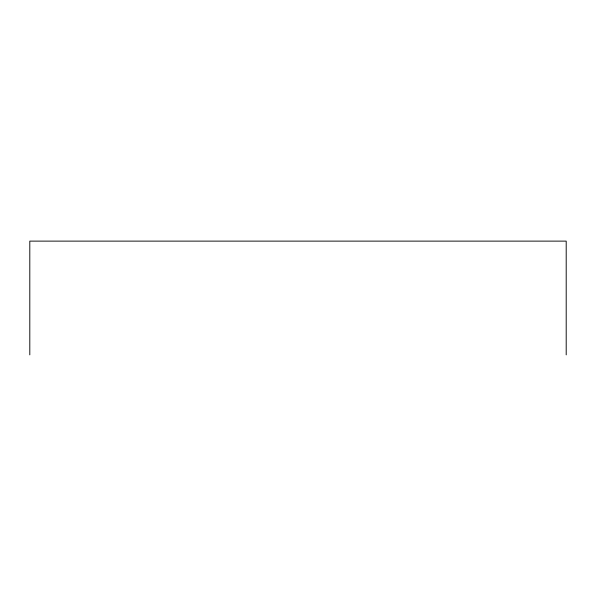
<?xml version="1.0" encoding="UTF-8"?>
<svg xmlns="http://www.w3.org/2000/svg" width="596" height="596" viewBox="0 0 596 596"><rect width="100%" height="100%" fill="white"/><g stroke="black" fill="none" stroke-linecap="round" stroke-linejoin="round"><path stroke-width="0.89" d="M566.2 354.881L566.2 241.119L29.8 241.119L29.8 354.881"/></g></svg>
